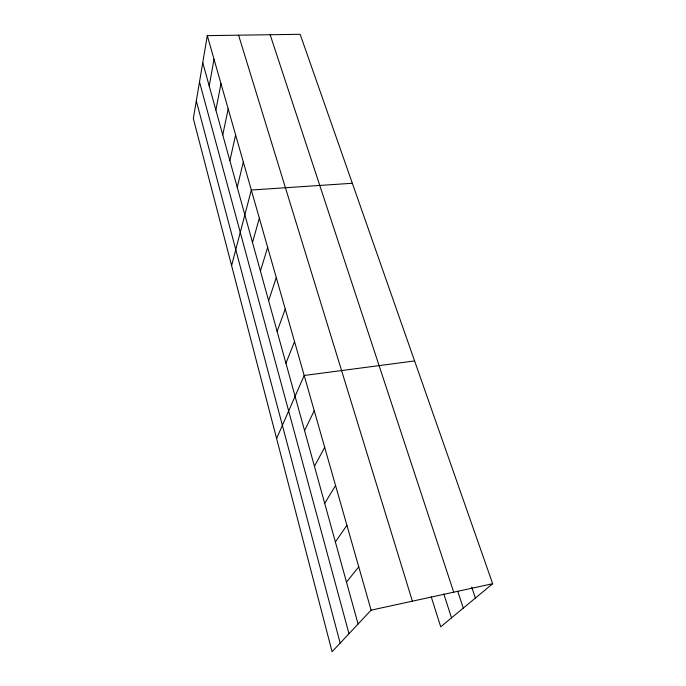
<?xml version="1.0" encoding="UTF-8"?>
<svg xmlns="http://www.w3.org/2000/svg" width="686" height="686" viewBox="0 0 686 686"><rect width="100%" height="100%" fill="white"/><g stroke="black" fill="none" stroke-linecap="round" stroke-linejoin="round"><path stroke-width="1.03" d="M207.301 35.638L193.332 118.567L332.084 651.7L371.1 610.154L492.668 583.717L300.142 34.3L207.301 35.638L371.1 610.154M209.204 85.964L214.032 59.245M215.876 110.052L220.986 83.641M222.761 134.936L228.181 108.877M229.879 160.661L235.624 134.979M237.236 187.261L243.333 162.016M231.602 265.611L251.316 190.022L352.347 183.273M252.508 242.45L259.342 218.182M260.423 271.064L267.66 247.363M268.629 300.708L276.286 277.624M277.127 331.415L285.239 309.017M285.933 363.263L294.534 341.619M276.604 438.534L304.19 375.482L414.601 360.939M304.575 430.619L314.231 410.708M314.445 466.274L324.684 447.358M324.701 503.353L335.565 485.525M335.377 541.94L346.91 525.305M346.499 582.122L358.744 566.816M492.668 583.717L440.738 626.824L431.22 596.82M471.711 587.13L475.407 598.046M457.699 591.203L463.299 608.096M270.147 34.737L453.712 592.19M443.791 593.956L451.534 617.863M238.582 35.192L412.397 601.176M202.747 62.64L358.083 624.011M199.506 81.908L348.985 633.701M196.307 100.902L340.162 643.099"/></g></svg>
